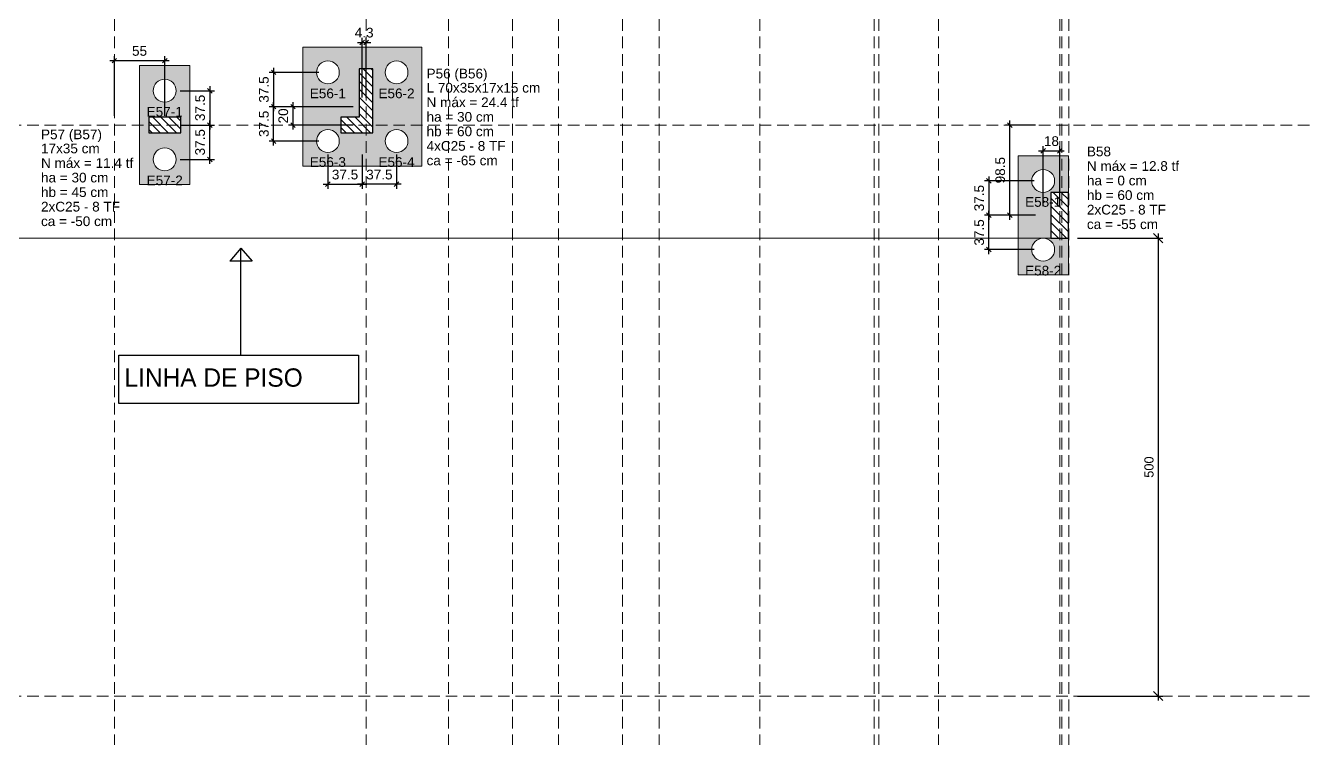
# Model space of a CAD drawing. Header units: millimetres. Extents: x -34 to 951, y -76 to 463.
# Drawn here: x -18.86 to 9.29, y -54.85 to -39.29 of the extents above; entities that cross this region are included whole.
import ezdxf

# ---------------------------------------------------------------- set-up
doc = ezdxf.new("R2010")
doc.units = ezdxf.units.MM
doc.header["$MEASUREMENT"] = 0
doc.linetypes.add('DASHED', pattern=[1.905, 1.27, -0.635])
doc.linetypes.add('NULL', pattern=[0])
for name, color, linetype, lineweight in [('LC-Cotas', 7, 'Continuous', 5), ('LC-Eixos', 7, 'DASHED', 5), ('LC-Estacas dos blocos', 252, 'Continuous', 5), ('LC-Hachuras dos blocos', 43, 'Continuous', 5), ('LC-Hachuras dos pilares', 9, 'Continuous', 5), ('LC-Seção das fundações', 7, 'Continuous', 5), ('LC-Seção dos pilares', 4, 'Continuous', 30), ('LC-Textos', 7, 'Continuous', 20)]:
    doc.layers.add(name, color=color, linetype=linetype, lineweight=lineweight)
doc.layers.add('Textos', color=7, linetype='Continuous')
doc.styles.add('Arial', font='arial.ttf')
doc.dimstyles.new('UM_50.000000', dxfattribs={"dimtxt": 0.18, "dimasz": 0.1, "dimexe": 0.1, "dimexo": 0.2, "dimgap": 0, "dimtad": 1, "dimtih": 1, "dimtoh": 1, "dimdec": 1, "dimlfac": 50, "dimzin": 0, "dimdsep": 46, "dimtxsty": 'Standard', "dimcen": 0.09, "dimdle": 0.1, "dimadec": 1, "dimazin": 2, "dimtfac": 1, "dimtdec": 4, "dimtofl": 0, "dimtmove": 0, "dimatfit": 3, "dimfxl": 1, "dimtolj": 1, "dimarcsym": 0})
pattern_1 = [(135, (-26.0734, -53.92581), (-0.08838835, -0.08838835), [])]

# ---------------------------------------------------------------- blocks, each defined once
blk = doc.blocks.new('_Oblique')
at = {"color": 0, "linetype": 'ByBlock', "lineweight": -2}
blk.add_line((-0.5, -0.5), (0.5, 0.5), dxfattribs=at)
blk = doc.blocks.new('*D35')
at = {"layer": 'Defpoints', "color": 0, "transparency": 16777216}
for p in [(-11.509, -41.055), (-13.021, -41.456), (-11.509, -41.456)]:
    blk.add_point(p, dxfattribs=at)
at = {"layer": 'LC-Cotas', "color": 0, "lineweight": -2, "transparency": 16777216}
for p, q in [((-11.709, -41.055), (-13.121, -41.055)), ((-13.021, -40.955), (-13.021, -41.556)), ((-11.709, -41.456), (-13.121, -41.456))]:
    blk.add_line(p, q, dxfattribs=at)
at = {"layer": 'LC-Cotas', "color": 0, "lineweight": -2, "transparency": 16777216, "xscale": 0.1, "yscale": 0.1, "zscale": 0.1}
for p, rotation in [((-13.021, -41.055), 90), ((-13.021, -41.456), 270)]:
    blk.add_blockref('_Oblique', p, dxfattribs=dict(at, rotation=rotation))
at = {"layer": 'LC-Cotas', "color": 7, "transparency": 16777216, "insert": (-13.233, -41.256), "char_height": 0.2118, "attachment_point": 5, "rotation": 90, "style": 'Arial'}
blk.add_mtext('\\A1;20', dxfattribs=at)
blk = doc.blocks.new('*D36')
at = {"layer": 'Defpoints', "color": 0, "transparency": 16777216}
for p in [(2.64, -41.456), (3.402, -41.456), (3.402, -43.426)]:
    blk.add_point(p, dxfattribs=at)
at = {"layer": 'LC-Cotas', "color": 0, "lineweight": -2, "transparency": 16777216}
for p, q in [((2.64, -43.526), (2.64, -41.356)), ((3.202, -41.456), (2.54, -41.456)), ((3.202, -43.426), (2.54, -43.426))]:
    blk.add_line(p, q, dxfattribs=at)
at = {"layer": 'LC-Cotas', "color": 0, "lineweight": -2, "transparency": 16777216, "xscale": 0.1, "yscale": 0.1, "zscale": 0.1}
for p, rotation in [((2.64, -41.456), 90), ((2.64, -43.426), 270)]:
    blk.add_blockref('_Oblique', p, dxfattribs=dict(at, rotation=rotation))
at = {"layer": 'LC-Cotas', "color": 7, "transparency": 16777216, "insert": (2.428, -42.441), "char_height": 0.2118, "attachment_point": 5, "rotation": 90, "style": 'Arial'}
blk.add_mtext('\\A1;98.5', dxfattribs=at)
blk = doc.blocks.new('*D58')
at = {"layer": 'Defpoints', "color": 0, "transparency": 16777216}
for p in [(-11.423, -39.65), (-11.509, -41.055), (-11.423, -41.055)]:
    blk.add_point(p, dxfattribs=at)
at = {"layer": 'LC-Cotas', "color": 0, "lineweight": -2, "transparency": 16777216}
for p, q in [((-11.609, -39.65), (-11.323, -39.65)), ((-11.509, -40.855), (-11.509, -39.55)), ((-11.423, -40.855), (-11.423, -39.55))]:
    blk.add_line(p, q, dxfattribs=at)
at = {"layer": 'LC-Cotas', "color": 0, "lineweight": -2, "transparency": 16777216, "xscale": 0.1, "yscale": 0.1, "zscale": 0.1, "rotation": 180}
blk.add_blockref('_Oblique', (-11.509, -39.65), dxfattribs=at)
at = {"layer": 'LC-Cotas', "color": 0, "lineweight": -2, "transparency": 16777216, "xscale": 0.1, "yscale": 0.1, "zscale": 0.1}
blk.add_blockref('_Oblique', (-11.423, -39.65), dxfattribs=at)
at = {"layer": 'LC-Cotas', "color": 7, "transparency": 16777216, "insert": (-11.466, -39.438), "char_height": 0.2118, "attachment_point": 5, "rotation": 0.0057, "style": 'Arial'}
blk.add_mtext('\\A1;4.3', dxfattribs=at)
blk = doc.blocks.new('*D59')
at = {"layer": 'Defpoints', "color": 0, "transparency": 16777216}
for p in [(-16.923, -40.05), (-16.923, -41.456), (-15.823, -41.456)]:
    blk.add_point(p, dxfattribs=at)
at = {"layer": 'LC-Cotas', "color": 0, "lineweight": -2, "transparency": 16777216}
for p, q in [((-16.923, -41.256), (-16.923, -39.95)), ((-15.823, -41.256), (-15.823, -39.95)), ((-15.723, -40.05), (-17.023, -40.05))]:
    blk.add_line(p, q, dxfattribs=at)
at = {"layer": 'LC-Cotas', "color": 0, "lineweight": -2, "transparency": 16777216, "xscale": 0.1, "yscale": 0.1, "zscale": 0.1, "rotation": 180}
blk.add_blockref('_Oblique', (-16.923, -40.05), dxfattribs=at)
at = {"layer": 'LC-Cotas', "color": 0, "lineweight": -2, "transparency": 16777216, "xscale": 0.1, "yscale": 0.1, "zscale": 0.1}
blk.add_blockref('_Oblique', (-15.823, -40.05), dxfattribs=at)
at = {"layer": 'LC-Cotas', "color": 7, "transparency": 16777216, "insert": (-16.373, -39.838), "char_height": 0.2118, "attachment_point": 5, "rotation": 0.0057, "style": 'Arial'}
blk.add_mtext('\\A1;55', dxfattribs=at)
blk = doc.blocks.new('*D60')
at = {"layer": 'Defpoints', "color": 0, "transparency": 16777216}
for p in [(3.727, -42.02), (3.367, -43.426), (3.727, -43.426)]:
    blk.add_point(p, dxfattribs=at)
at = {"layer": 'LC-Cotas', "color": 0, "lineweight": -2, "transparency": 16777216}
for p, q in [((3.367, -43.226), (3.367, -41.92)), ((3.727, -43.226), (3.727, -41.92)), ((3.267, -42.02), (3.827, -42.02))]:
    blk.add_line(p, q, dxfattribs=at)
at = {"layer": 'LC-Cotas', "color": 0, "lineweight": -2, "transparency": 16777216, "xscale": 0.1, "yscale": 0.1, "zscale": 0.1, "rotation": 180}
blk.add_blockref('_Oblique', (3.367, -42.02), dxfattribs=at)
at = {"layer": 'LC-Cotas', "color": 0, "lineweight": -2, "transparency": 16777216, "xscale": 0.1, "yscale": 0.1, "zscale": 0.1}
blk.add_blockref('_Oblique', (3.727, -42.02), dxfattribs=at)
at = {"layer": 'LC-Cotas', "color": 7, "transparency": 16777216, "insert": (3.547, -41.808), "char_height": 0.2118, "attachment_point": 5, "rotation": 0.0057, "style": 'Arial'}
blk.add_mtext('\\A1;18', dxfattribs=at)
blk = doc.blocks.new('*D137')
at = {"layer": 'Defpoints', "color": 0, "transparency": 16777216}
for p in [(3.917, -43.926), (3.919, -53.926), (5.878, -53.926)]:
    blk.add_point(p, dxfattribs=at)
at = {"layer": 'LC-Cotas', "color": 0, "lineweight": -2, "transparency": 16777216}
for p, q in [((5.878, -43.826), (5.878, -54.026)), ((4.117, -43.926), (5.978, -43.926)), ((4.119, -53.926), (5.978, -53.926))]:
    blk.add_line(p, q, dxfattribs=at)
at = {"layer": 'LC-Cotas', "color": 0, "lineweight": -2, "transparency": 16777216, "xscale": 0.2, "yscale": 0.2, "zscale": 0.2}
for p, rotation in [((5.878, -43.926), 90), ((5.878, -53.926), 270)]:
    blk.add_blockref('_Oblique', p, dxfattribs=dict(at, rotation=rotation))
at = {"layer": 'LC-Cotas', "transparency": 16777216, "insert": (5.678, -48.926), "char_height": 0.2, "attachment_point": 5, "rotation": 90, "style": 'Arial'}
blk.add_mtext('\\A1;500', dxfattribs=at)
blk = doc.blocks.new('*D160')
at = {"layer": 'Defpoints', "color": 0, "transparency": 16777216}
for p in [(-15.689, -40.706), (-15.689, -41.456), (-14.839, -41.456)]:
    blk.add_point(p, dxfattribs=at)
at = {"layer": 'LC-Cotas', "color": 0, "lineweight": -2, "transparency": 16777216}
for p, q in [((-15.489, -40.706), (-14.739, -40.706)), ((-14.839, -40.606), (-14.839, -41.556)), ((-15.489, -41.456), (-14.739, -41.456))]:
    blk.add_line(p, q, dxfattribs=at)
at = {"layer": 'LC-Cotas', "color": 0, "lineweight": -2, "transparency": 16777216, "xscale": 0.1, "yscale": 0.1, "zscale": 0.1}
for p, rotation in [((-14.839, -40.706), 90), ((-14.839, -41.456), 270)]:
    blk.add_blockref('_Oblique', p, dxfattribs=dict(at, rotation=rotation))
at = {"layer": 'LC-Cotas', "color": 7, "transparency": 16777216, "insert": (-15.05, -41.081), "char_height": 0.2118, "attachment_point": 5, "rotation": 90, "style": 'Arial'}
blk.add_mtext('\\A1;37.5', dxfattribs=at)
blk = doc.blocks.new('*D161')
at = {"layer": 'Defpoints', "color": 0, "transparency": 16777216}
for p in [(-15.689, -41.456), (-14.839, -41.456), (-15.689, -42.206)]:
    blk.add_point(p, dxfattribs=at)
at = {"layer": 'LC-Cotas', "color": 0, "lineweight": -2, "transparency": 16777216}
for p, q in [((-14.839, -42.306), (-14.839, -41.356)), ((-15.489, -41.456), (-14.739, -41.456)), ((-15.489, -42.206), (-14.739, -42.206))]:
    blk.add_line(p, q, dxfattribs=at)
at = {"layer": 'LC-Cotas', "color": 0, "lineweight": -2, "transparency": 16777216, "xscale": 0.1, "yscale": 0.1, "zscale": 0.1}
for p, rotation in [((-14.839, -41.456), 90), ((-14.839, -42.206), 270)]:
    blk.add_blockref('_Oblique', p, dxfattribs=dict(at, rotation=rotation))
at = {"layer": 'LC-Cotas', "color": 7, "transparency": 16777216, "insert": (-15.05, -41.831), "char_height": 0.2118, "attachment_point": 5, "rotation": 90, "style": 'Arial'}
blk.add_mtext('\\A1;37.5', dxfattribs=at)
blk = doc.blocks.new('*D164')
at = {"layer": 'Defpoints', "color": 0, "transparency": 16777216}
for p in [(-13.444, -41.055), (-12.259, -41.055), (-12.259, -41.805)]:
    blk.add_point(p, dxfattribs=at)
at = {"layer": 'LC-Cotas', "color": 0, "lineweight": -2, "transparency": 16777216}
for p, q in [((-12.459, -41.055), (-13.544, -41.055)), ((-13.444, -41.905), (-13.444, -40.955)), ((-12.459, -41.805), (-13.544, -41.805))]:
    blk.add_line(p, q, dxfattribs=at)
at = {"layer": 'LC-Cotas', "color": 0, "lineweight": -2, "transparency": 16777216, "xscale": 0.1, "yscale": 0.1, "zscale": 0.1}
for p, rotation in [((-13.444, -41.055), 90), ((-13.444, -41.805), 270)]:
    blk.add_blockref('_Oblique', p, dxfattribs=dict(at, rotation=rotation))
at = {"layer": 'LC-Cotas', "color": 7, "transparency": 16777216, "insert": (-13.656, -41.43), "char_height": 0.2118, "attachment_point": 5, "rotation": 90, "style": 'Arial'}
blk.add_mtext('\\A1;37.5', dxfattribs=at)
blk = doc.blocks.new('*D165')
at = {"layer": 'Defpoints', "color": 0, "transparency": 16777216}
for p in [(-12.259, -40.305), (-13.444, -41.055), (-12.259, -41.055)]:
    blk.add_point(p, dxfattribs=at)
at = {"layer": 'LC-Cotas', "color": 0, "lineweight": -2, "transparency": 16777216}
for p, q in [((-13.444, -40.205), (-13.444, -41.155)), ((-12.459, -40.305), (-13.544, -40.305)), ((-12.459, -41.055), (-13.544, -41.055))]:
    blk.add_line(p, q, dxfattribs=at)
at = {"layer": 'LC-Cotas', "color": 0, "lineweight": -2, "transparency": 16777216, "xscale": 0.1, "yscale": 0.1, "zscale": 0.1}
for p, rotation in [((-13.444, -40.305), 90), ((-13.444, -41.055), 270)]:
    blk.add_blockref('_Oblique', p, dxfattribs=dict(at, rotation=rotation))
at = {"layer": 'LC-Cotas', "color": 7, "transparency": 16777216, "insert": (-13.656, -40.68), "char_height": 0.2118, "attachment_point": 5, "rotation": 90, "style": 'Arial'}
blk.add_mtext('\\A1;37.5', dxfattribs=at)
blk = doc.blocks.new('*D166')
at = {"layer": 'Defpoints', "color": 0, "transparency": 16777216}
for p in [(-12.259, -41.899), (-11.509, -41.899), (-11.509, -42.749)]:
    blk.add_point(p, dxfattribs=at)
at = {"layer": 'LC-Cotas', "color": 0, "lineweight": -2, "transparency": 16777216}
for p, q in [((-12.259, -42.099), (-12.259, -42.849)), ((-11.509, -42.099), (-11.509, -42.849)), ((-12.359, -42.749), (-11.409, -42.749))]:
    blk.add_line(p, q, dxfattribs=at)
at = {"layer": 'LC-Cotas', "color": 0, "lineweight": -2, "transparency": 16777216, "xscale": 0.1, "yscale": 0.1, "zscale": 0.1, "rotation": 180}
blk.add_blockref('_Oblique', (-12.259, -42.749), dxfattribs=at)
at = {"layer": 'LC-Cotas', "color": 0, "lineweight": -2, "transparency": 16777216, "xscale": 0.1, "yscale": 0.1, "zscale": 0.1}
blk.add_blockref('_Oblique', (-11.509, -42.749), dxfattribs=at)
at = {"layer": 'LC-Cotas', "color": 7, "transparency": 16777216, "insert": (-11.884, -42.538), "char_height": 0.2118, "attachment_point": 5, "rotation": 0.0057, "style": 'Arial'}
blk.add_mtext('\\A1;37.5', dxfattribs=at)
blk = doc.blocks.new('*D167')
at = {"layer": 'Defpoints', "color": 0, "transparency": 16777216}
for p in [(-11.509, -41.899), (-10.759, -41.899), (-11.509, -42.749)]:
    blk.add_point(p, dxfattribs=at)
at = {"layer": 'LC-Cotas', "color": 0, "lineweight": -2, "transparency": 16777216}
for p, q in [((-11.509, -42.099), (-11.509, -42.849)), ((-10.759, -42.099), (-10.759, -42.849)), ((-10.659, -42.749), (-11.609, -42.749))]:
    blk.add_line(p, q, dxfattribs=at)
at = {"layer": 'LC-Cotas', "color": 0, "lineweight": -2, "transparency": 16777216, "xscale": 0.1, "yscale": 0.1, "zscale": 0.1, "rotation": 180}
blk.add_blockref('_Oblique', (-11.509, -42.749), dxfattribs=at)
at = {"layer": 'LC-Cotas', "color": 0, "lineweight": -2, "transparency": 16777216, "xscale": 0.1, "yscale": 0.1, "zscale": 0.1}
blk.add_blockref('_Oblique', (-10.759, -42.749), dxfattribs=at)
at = {"layer": 'LC-Cotas', "color": 7, "transparency": 16777216, "insert": (-11.134, -42.538), "char_height": 0.2118, "attachment_point": 5, "style": 'Arial'}
blk.add_mtext('\\A1;37.5', dxfattribs=at)
blk = doc.blocks.new('*D168')
at = {"layer": 'Defpoints', "color": 0, "transparency": 16777216}
for p in [(2.181, -43.426), (3.367, -43.426), (3.367, -44.176)]:
    blk.add_point(p, dxfattribs=at)
at = {"layer": 'LC-Cotas', "color": 0, "lineweight": -2, "transparency": 16777216}
for p, q in [((2.181, -44.276), (2.181, -43.326)), ((3.167, -43.426), (2.081, -43.426)), ((3.167, -44.176), (2.081, -44.176))]:
    blk.add_line(p, q, dxfattribs=at)
at = {"layer": 'LC-Cotas', "color": 0, "lineweight": -2, "transparency": 16777216, "xscale": 0.1, "yscale": 0.1, "zscale": 0.1}
for p, rotation in [((2.181, -43.426), 90), ((2.181, -44.176), 270)]:
    blk.add_blockref('_Oblique', p, dxfattribs=dict(at, rotation=rotation))
at = {"layer": 'LC-Cotas', "color": 7, "transparency": 16777216, "insert": (1.969, -43.801), "char_height": 0.2118, "attachment_point": 5, "rotation": 90, "style": 'Arial'}
blk.add_mtext('\\A1;37.5', dxfattribs=at)
blk = doc.blocks.new('*D169')
at = {"layer": 'Defpoints', "color": 0, "transparency": 16777216}
for p in [(3.367, -42.676), (2.181, -43.426), (3.367, -43.426)]:
    blk.add_point(p, dxfattribs=at)
at = {"layer": 'LC-Cotas', "color": 0, "lineweight": -2, "transparency": 16777216}
for p, q in [((3.167, -42.676), (2.081, -42.676)), ((2.181, -42.576), (2.181, -43.526)), ((3.167, -43.426), (2.081, -43.426))]:
    blk.add_line(p, q, dxfattribs=at)
at = {"layer": 'LC-Cotas', "color": 0, "lineweight": -2, "transparency": 16777216, "xscale": 0.1, "yscale": 0.1, "zscale": 0.1}
for p, rotation in [((2.181, -42.676), 90), ((2.181, -43.426), 270)]:
    blk.add_blockref('_Oblique', p, dxfattribs=dict(at, rotation=rotation))
at = {"layer": 'LC-Cotas', "color": 7, "transparency": 16777216, "insert": (1.969, -43.051), "char_height": 0.2118, "attachment_point": 5, "rotation": 90, "style": 'Arial'}
blk.add_mtext('\\A1;37.5', dxfattribs=at)

msp = doc.modelspace()

# ---------------------------------------------------------------- hatches: boundary and pattern name
at = {"layer": 'LC-Hachuras dos blocos', "linetype": 'Continuous', "ltscale": 0.2}
h = msp.add_hatch(color=43, dxfattribs=at)
h.paths.add_polyline_path([(-12.809, -42.3555), (-10.209, -42.3555), (-10.209, -39.7555), (-12.809, -39.7555), (-12.809, -42.3555)])
h.paths.add_polyline_path([(-12.1943, -40.5469), (-12.134, -40.522), (-12.0822, -40.4822), (-12.0425, -40.4305), (-12.0175, -40.3702), (-12.009, -40.3055), (-12.0175, -40.2407), (-12.0425, -40.1805), (-12.0822, -40.1287), (-12.134, -40.0889), (-12.1943, -40.064), (-12.259, -40.0555), (-12.3237, -40.064), (-12.384, -40.0889), (-12.4358, -40.1287), (-12.4755, -40.1805), (-12.5005, -40.2407), (-12.509, -40.3055), (-12.5005, -40.3702), (-12.4755, -40.4305), (-12.4358, -40.4822), (-12.384, -40.522), (-12.3237, -40.5469), (-12.259, -40.5555), (-12.1943, -40.5469)], flags=0)
h.paths.add_polyline_path([(-10.6943, -40.5469), (-10.634, -40.522), (-10.5822, -40.4822), (-10.5425, -40.4305), (-10.5175, -40.3702), (-10.509, -40.3055), (-10.5175, -40.2407), (-10.5425, -40.1805), (-10.5822, -40.1287), (-10.634, -40.0889), (-10.6943, -40.064), (-10.759, -40.0555), (-10.8237, -40.064), (-10.884, -40.0889), (-10.9358, -40.1287), (-10.9755, -40.1805), (-11.0005, -40.2407), (-11.009, -40.3055), (-11.0005, -40.3702), (-10.9755, -40.4305), (-10.9358, -40.4822), (-10.884, -40.522), (-10.8237, -40.5469), (-10.759, -40.5555), (-10.6943, -40.5469)], flags=0)
h.paths.add_polyline_path([(-11.2734, -40.2258), (-11.5734, -40.2258), (-11.5734, -41.2858), (-11.9734, -41.2858), (-11.9734, -41.6258), (-11.2734, -41.6258), (-11.2734, -40.2258)], flags=0)
h.paths.add_polyline_path([(-12.1943, -42.0469), (-12.134, -42.022), (-12.0822, -41.9822), (-12.0425, -41.9305), (-12.0175, -41.8702), (-12.009, -41.8055), (-12.0175, -41.7407), (-12.0425, -41.6805), (-12.0822, -41.6287), (-12.134, -41.5889), (-12.1943, -41.564), (-12.259, -41.5555), (-12.3237, -41.564), (-12.384, -41.5889), (-12.4358, -41.6287), (-12.4755, -41.6805), (-12.5005, -41.7407), (-12.509, -41.8055), (-12.5005, -41.8702), (-12.4755, -41.9305), (-12.4358, -41.9822), (-12.384, -42.022), (-12.3237, -42.0469), (-12.259, -42.0555), (-12.1943, -42.0469)], flags=0)
h.paths.add_polyline_path([(-10.6943, -42.0469), (-10.634, -42.022), (-10.5822, -41.9822), (-10.5425, -41.9305), (-10.5175, -41.8702), (-10.509, -41.8055), (-10.5175, -41.7407), (-10.5425, -41.6805), (-10.5822, -41.6287), (-10.634, -41.5889), (-10.6943, -41.564), (-10.759, -41.5555), (-10.8237, -41.564), (-10.884, -41.5889), (-10.9358, -41.6287), (-10.9755, -41.6805), (-11.0005, -41.7407), (-11.009, -41.8055), (-11.0005, -41.8702), (-10.9755, -41.9305), (-10.9358, -41.9822), (-10.884, -42.022), (-10.8237, -42.0469), (-10.759, -42.0555), (-10.6943, -42.0469)], flags=0)
h = msp.add_hatch(color=43, dxfattribs=at)
h.paths.add_polyline_path([(-15.2734, -40.1558), (-16.3734, -40.1558), (-16.3734, -42.7558), (-15.2734, -42.7558), (-15.2734, -40.1558)])
h.paths.add_polyline_path([(-15.7587, -40.9473), (-15.6984, -40.9223), (-15.6466, -40.8826), (-15.6069, -40.8308), (-15.5819, -40.7705), (-15.5734, -40.7058), (-15.5819, -40.6411), (-15.6069, -40.5808), (-15.6466, -40.529), (-15.6984, -40.4893), (-15.7587, -40.4643), (-15.8234, -40.4558), (-15.8881, -40.4643), (-15.9484, -40.4893), (-16.0002, -40.529), (-16.0399, -40.5808), (-16.0649, -40.6411), (-16.0734, -40.7058), (-16.0649, -40.7705), (-16.0399, -40.8308), (-16.0002, -40.8826), (-15.9484, -40.9223), (-15.8881, -40.9473), (-15.8234, -40.9558), (-15.7587, -40.9473)], flags=0)
h.paths.add_polyline_path([(-15.4734, -41.2858), (-16.1734, -41.2858), (-16.1734, -41.6258), (-15.4734, -41.6258), (-15.4734, -41.2858)], flags=0)
h.paths.add_polyline_path([(-15.7587, -42.4473), (-15.6984, -42.4223), (-15.6466, -42.3826), (-15.6069, -42.3308), (-15.5819, -42.2705), (-15.5734, -42.2058), (-15.5819, -42.1411), (-15.6069, -42.0808), (-15.6466, -42.029), (-15.6984, -41.9893), (-15.7587, -41.9643), (-15.8234, -41.9558), (-15.8881, -41.9643), (-15.9484, -41.9893), (-16.0002, -42.029), (-16.0399, -42.0808), (-16.0649, -42.1411), (-16.0734, -42.2058), (-16.0649, -42.2705), (-16.0399, -42.3308), (-16.0002, -42.3826), (-15.9484, -42.4223), (-15.8881, -42.4473), (-15.8234, -42.4558), (-15.7587, -42.4473)], flags=0)
h = msp.add_hatch(color=43, dxfattribs=at)
h.paths.add_polyline_path([(2.8166, -44.7258), (3.9166, -44.7258), (3.9166, -42.1258), (2.8166, -42.1258), (2.8166, -44.7258)])
h.paths.add_polyline_path([(3.4313, -42.9173), (3.4916, -42.8923), (3.5434, -42.8526), (3.5831, -42.8008), (3.6081, -42.7405), (3.6166, -42.6758), (3.6081, -42.6111), (3.5831, -42.5508), (3.5434, -42.499), (3.4916, -42.4593), (3.4313, -42.4343), (3.3666, -42.4258), (3.3019, -42.4343), (3.2416, -42.4593), (3.1898, -42.499), (3.1501, -42.5508), (3.1251, -42.6111), (3.1166, -42.6758), (3.1251, -42.7405), (3.1501, -42.8008), (3.1898, -42.8526), (3.2416, -42.8923), (3.3019, -42.9173), (3.3666, -42.9258), (3.4313, -42.9173)], flags=0)
h.paths.add_polyline_path([(3.9166, -42.9258), (3.5366, -42.9258), (3.5366, -43.9258), (3.9166, -43.9258), (3.9166, -42.9258)], flags=0)
h.paths.add_polyline_path([(3.4313, -44.4173), (3.4916, -44.3923), (3.5434, -44.3526), (3.5831, -44.3008), (3.6081, -44.2405), (3.6166, -44.1758), (3.6081, -44.1111), (3.5831, -44.0508), (3.5434, -43.999), (3.4916, -43.9593), (3.4313, -43.9343), (3.3666, -43.9258), (3.3019, -43.9343), (3.2416, -43.9593), (3.1898, -43.999), (3.1501, -44.0508), (3.1251, -44.1111), (3.1166, -44.1758), (3.1251, -44.2405), (3.1501, -44.3008), (3.1898, -44.3526), (3.2416, -44.3923), (3.3019, -44.4173), (3.3666, -44.4258), (3.4313, -44.4173)], flags=0)
at = {"layer": 'LC-Hachuras dos pilares', "linetype": 'Continuous', "ltscale": 0.2}
h = msp.add_hatch(dxfattribs=at)
h.set_pattern_fill('ANSI31', color=9, angle=90, style=0)
h.set_pattern_definition(pattern_1)
h.paths.add_polyline_path([(-11.2734, -41.6258), (-11.2734, -40.2258), (-11.5734, -40.2258), (-11.5734, -41.2858), (-11.9734, -41.2858), (-11.9734, -41.6258), (-11.2734, -41.6258)])
h = msp.add_hatch(dxfattribs=at)
h.set_pattern_fill('ANSI31', color=9, angle=90, style=0)
h.set_pattern_definition(pattern_1)
h.paths.add_polyline_path([(-16.1734, -41.2858), (-16.1734, -41.6258), (-15.4734, -41.6258), (-15.4734, -41.2858), (-16.1734, -41.2858)])
h = msp.add_hatch(dxfattribs=at)
h.set_pattern_fill('ANSI31', color=9, angle=90, style=0)
h.set_pattern_definition(pattern_1)
h.paths.add_polyline_path([(3.5366, -43.9258), (3.9166, -43.9258), (3.9166, -42.9258), (3.5366, -42.9258), (3.5366, -43.9258)])

# ---------------------------------------------------------------- linework, layer by layer
for p, q in [((-14.1576, -44.1474), (-14.4038, -44.4264)), ((-14.1576, -46.4828), (-14.1576, -44.1474)), ((-14.1576, -44.1474), (-13.9115, -44.4264)), ((-14.1576, -44.4264), (-14.4038, -44.4264)), ((-13.9115, -44.4264), (-14.1576, -44.4264)), ((-16.8268, -46.4828), (-11.593, -46.4828)), ((-16.8268, -47.5338), (-16.8268, -46.4828)), ((-11.593, -46.4828), (-11.593, -47.5338)), ((-11.593, -47.5338), (-16.8268, -47.5338))]:
    msp.add_line(p, q)
at = {"layer": 'LC-Eixos', "ltscale": 0.2}
for p, q in [((-16.9234, 30.1981), (-16.9234, -63.4258)), ((-11.4234, 30.1981), (-11.4234, -63.4258)), ((-9.6234, 30.1981), (-9.6234, -63.4258)), ((-8.2234, 30.1981), (-8.2234, -63.4258)), ((-7.2234, 30.1981), (-7.2234, -63.4258)), ((-5.8234, 30.1981), (-5.8234, -63.4258)), ((-5.0234, 30.1981), (-5.0234, -63.4258)), ((-2.8234, 30.1981), (-2.8234, -63.4258)), ((-0.3234, 30.1981), (-0.3234, -63.4258)), ((-0.2234, 30.1981), (-0.2234, -63.4258)), ((1.0766, 30.1981), (1.0766, -63.4258)), ((3.7266, 30.1981), (3.7266, -63.4258)), ((3.7766, 30.1981), (3.7766, -63.4258)), ((3.9266, 30.1981), (3.9266, -63.4258)), ((-27.9734, -41.4558), (7.7872, -41.4558)), ((7.7872, -41.4558), (9.2872, -41.4558)), ((-27.9734, -53.9258), (7.7872, -53.9258)), ((7.7872, -53.9258), (9.2872, -53.9258))]:
    msp.add_line(p, q, dxfattribs=at)
at = {"layer": 'LC-Estacas dos blocos'}
for centre in [(-12.259, -40.3055), (-10.759, -40.3055), (-15.8234, -40.7058), (-12.259, -41.8055), (-10.759, -41.8055), (-15.8234, -42.2058), (3.3666, -42.6758), (3.3666, -44.1758)]:
    msp.add_circle(centre, 0.25, dxfattribs=at)
at = {"layer": 'LC-Seção das fundações', "color": 1}
msp.add_line((3.9166, -43.9258), (-26.0734, -43.9258), dxfattribs=at)
at = {"layer": 'LC-Seção das fundações'}
for points in [[(-12.809, -42.3555), (-10.209, -42.3555), (-10.209, -39.7555), (-12.809, -39.7555), (-12.809, -42.3555)], [(-15.2734, -40.1558), (-16.3734, -40.1558), (-16.3734, -42.7558), (-15.2734, -42.7558), (-15.2734, -40.1558)], [(2.8166, -44.7258), (3.9166, -44.7258), (3.9166, -42.1258), (2.8166, -42.1258), (2.8166, -44.7258)]]:
    msp.add_lwpolyline(points, close=True, dxfattribs=at)
at = {"layer": 'LC-Seção dos pilares'}
for points in [[(-11.2734, -41.6258), (-11.2734, -40.2258), (-11.5734, -40.2258), (-11.5734, -41.2858), (-11.9734, -41.2858), (-11.9734, -41.6258), (-11.2734, -41.6258)], [(-16.1734, -41.2858), (-16.1734, -41.6258), (-15.4734, -41.6258), (-15.4734, -41.2858), (-16.1734, -41.2858)], [(3.5366, -43.9258), (3.9166, -43.9258), (3.9166, -42.9258), (3.5366, -42.9258), (3.5366, -43.9258)]]:
    msp.add_lwpolyline(points, close=True, dxfattribs=at)

# ---------------------------------------------------------------- texts
at = {"layer": 'LC-Textos', "linetype": 'NULL', "ltscale": 0.2, "char_height": 0.2118, "line_spacing_factor": 0.798, "style": 'Arial'}
for s, insert, width, attachment_point in [('P56 (B56)', (-10.1034, -40.501), 2.663966, 7), ('E56-1', (-12.2594, -40.8729), 1.578814, 8), ('E56-2', (-10.7594, -40.8729), 1.578814, 8), ('L 70x35x17x15 cm', (-10.1034, -40.7491), 4.966968, 7), ('E57-1', (-15.8234, -41.2739), 1.578814, 8), ('N máx = 24.4 tf', (-10.1034, -41.0671), 4.028397, 7), ('ha = 30 cm', (-10.1034, -41.3851), 2.943568, 7), ('P57 (B57)', (-18.5257, -41.8287), 2.663966, 7), ('hb = 60 cm', (-10.1034, -41.7021), 2.943568, 7), ('17x35 cm', (-18.5257, -42.0758), 2.565492, 7), ('4xC25 - 8 TF', (-10.1034, -42.0201), 3.452727, 7), ('B58', (4.3216, -42.1414), 1.052866, 7), ('N máx = 11.4 tf', (-18.5257, -42.3938), 4.028397, 7), ('E56-3', (-12.2594, -42.3729), 1.578814, 8), ('E56-4', (-10.7594, -42.3729), 1.578814, 8), ('ca = -65 cm', (-10.1034, -42.3381), 3.107584, 7), ('ha = 30 cm', (-18.5257, -42.7118), 2.943568, 7), ('N máx = 12.8 tf', (4.3216, -42.4594), 4.028397, 7), ('E57-2', (-15.8234, -42.7739), 1.578814, 8), ('ha = 0 cm', (4.3216, -42.7764), 2.614568, 7), ('hb = 45 cm', (-18.5257, -43.0298), 2.943568, 7), ('E58-1', (3.3666, -43.2439), 1.578814, 8), ('hb = 60 cm', (4.3216, -43.0944), 2.943568, 7), ('2xC25 - 8 TF', (-18.5257, -43.3468), 3.452727, 7), ('2xC25 - 8 TF', (4.3216, -43.4124), 3.452727, 7), ('ca = -50 cm', (-18.5257, -43.6648), 3.107584, 7), ('ca = -55 cm', (4.3216, -43.7304), 3.107584, 7), ('E58-2', (3.3666, -44.7439), 1.578814, 8)]:
    msp.add_mtext(s, dxfattribs=dict(at, insert=insert, width=width, attachment_point=attachment_point))
at = {"layer": 'Textos', "insert": (-16.7023, -46.7702), "char_height": 0.4, "width": 5.894, "attachment_point": 1}
msp.add_mtext('LINHA DE PISO', dxfattribs=at)

# ---------------------------------------------------------------- dimensions: what is measured, and where the dimension line sits
at = {"layer": 'LC-Cotas'}
for base, p1, p2, picture, middle in [((-11.4234, -39.6496), (-11.509, -41.0555), (-11.4234, -41.0555), '*D58', (-11.4662, -39.4378)), ((-16.9234, -40.0499), (-15.8234, -41.4558), (-16.9234, -41.4558), '*D59', (-16.3734, -39.8381)), ((-11.509, -42.7494), (-12.259, -41.8994), (-11.509, -41.8994), '*D166', (-11.884, -42.5376)), ((3.7266, -42.0199), (3.3666, -43.4258), (3.7266, -43.4258), '*D60', (3.5466, -41.8081))]:
    dim = msp.add_linear_dim(base=base, p1=p1, p2=p2, dimstyle='UM_50.000000', override={"dimtxt": 0.2118, "dimasz": 0.1, "dimexe": 0.1, "dimexo": 0.2, "dimtad": 1, "dimtih": 0, "dimtoh": 0, "dimdec": 1, "dimlfac": 50, "dimzin": 8, "dimtxsty": 'Arial', "dimblk": 'Oblique', "dimblk1": 'Oblique', "dimblk2": 'Oblique', "dimsah": 1, "dimdle": 0.1, "dimse1": 0, "dimse2": 0, "dimclrt": 7, "dimadec": 1, "dimazin": 3, "dimtmove": 2, "dimldrblk": 'Oblique'}, dxfattribs=at)
    dim.commit()
    dim.dimension.update_dxf_attribs({"geometry": picture, "text_midpoint": middle, "dimtype": 160, "text_rotation": 0.00573})
for base, p1, p2, angle, override, picture, middle, dimtype in [((-13.4444, -41.0555), (-12.259, -40.3055), (-12.259, -41.0555), 270, {"dimtxt": 0.2118, "dimasz": 0.1, "dimexe": 0.1, "dimexo": 0.2, "dimtad": 1, "dimtih": 0, "dimtoh": 0, "dimdec": 1, "dimlfac": 50, "dimzin": 8, "dimtxsty": 'Arial', "dimblk": 'Oblique', "dimblk1": 'Oblique', "dimblk2": 'Oblique', "dimsah": 1, "dimdle": 0.1, "dimse1": 0, "dimse2": 0, "dimclrt": 7, "dimadec": 1, "dimazin": 3, "dimtmove": 2, "dimldrblk": 'Oblique'}, '*D165', (-13.6562, -40.6805), 161), ((-14.8386, -41.4558), (-15.6886, -40.7058), (-15.6886, -41.4558), 270, {"dimtxt": 0.2118, "dimasz": 0.1, "dimexe": 0.1, "dimexo": 0.2, "dimtad": 1, "dimtih": 0, "dimtoh": 0, "dimdec": 1, "dimlfac": 50, "dimzin": 8, "dimtxsty": 'Arial', "dimblk": 'Oblique', "dimblk1": 'Oblique', "dimblk2": 'Oblique', "dimsah": 1, "dimdle": 0.1, "dimse1": 0, "dimse2": 0, "dimclrt": 7, "dimadec": 1, "dimazin": 3, "dimtmove": 2, "dimldrblk": 'Oblique'}, '*D160', (-15.0504, -41.0808), 161), ((-13.4444, -41.0555), (-12.259, -41.8055), (-12.259, -41.0555), 90, {"dimtxt": 0.2118, "dimasz": 0.1, "dimexe": 0.1, "dimexo": 0.2, "dimtad": 1, "dimtih": 0, "dimtoh": 0, "dimdec": 1, "dimlfac": 50, "dimzin": 8, "dimtxsty": 'Arial', "dimblk": 'Oblique', "dimblk1": 'Oblique', "dimblk2": 'Oblique', "dimsah": 1, "dimdle": 0.1, "dimse1": 0, "dimse2": 0, "dimclrt": 7, "dimadec": 1, "dimazin": 3, "dimtmove": 2, "dimldrblk": 'Oblique'}, '*D164', (-13.6562, -41.4305), 160), ((-13.0208, -41.4558), (-11.509, -41.0555), (-11.509, -41.4558), 90, {"dimtxt": 0.2118, "dimasz": 0.1, "dimexe": 0.1, "dimexo": 0.2, "dimtad": 1, "dimtih": 0, "dimtoh": 0, "dimdec": 1, "dimlfac": 50, "dimzin": 8, "dimtxsty": 'Arial', "dimblk": 'Oblique', "dimblk1": 'Oblique', "dimblk2": 'Oblique', "dimsah": 1, "dimdle": 0.1, "dimse1": 0, "dimse2": 0, "dimclrt": 7, "dimadec": 1, "dimazin": 3, "dimtmove": 2, "dimldrblk": 'Oblique'}, '*D35', (-13.2326, -41.2556), 160), ((-14.8386, -41.4558), (-15.6886, -42.2058), (-15.6886, -41.4558), 90, {"dimtxt": 0.2118, "dimasz": 0.1, "dimexe": 0.1, "dimexo": 0.2, "dimtad": 1, "dimtih": 0, "dimtoh": 0, "dimdec": 1, "dimlfac": 50, "dimzin": 8, "dimtxsty": 'Arial', "dimblk": 'Oblique', "dimblk1": 'Oblique', "dimblk2": 'Oblique', "dimsah": 1, "dimdle": 0.1, "dimse1": 0, "dimse2": 0, "dimclrt": 7, "dimadec": 1, "dimazin": 3, "dimtmove": 2, "dimldrblk": 'Oblique'}, '*D161', (-15.0504, -41.8308), 160), ((2.6399, -41.4558), (3.4017, -43.4258), (3.4017, -41.4558), 90, {"dimtxt": 0.2118, "dimasz": 0.1, "dimexe": 0.1, "dimexo": 0.2, "dimtad": 1, "dimtih": 0, "dimtoh": 0, "dimdec": 1, "dimlfac": 50, "dimzin": 8, "dimtxsty": 'Arial', "dimblk": 'Oblique', "dimblk1": 'Oblique', "dimblk2": 'Oblique', "dimsah": 1, "dimdle": 0.1, "dimse1": 0, "dimse2": 0, "dimclrt": 7, "dimadec": 1, "dimazin": 3, "dimtmove": 2, "dimldrblk": 'Oblique'}, '*D36', (2.4281, -42.4408), 160), ((2.1812, -43.4258), (3.3666, -42.6758), (3.3666, -43.4258), 270, {"dimtxt": 0.2118, "dimasz": 0.1, "dimexe": 0.1, "dimexo": 0.2, "dimtad": 1, "dimtih": 0, "dimtoh": 0, "dimdec": 1, "dimlfac": 50, "dimzin": 8, "dimtxsty": 'Arial', "dimblk": 'Oblique', "dimblk1": 'Oblique', "dimblk2": 'Oblique', "dimsah": 1, "dimdle": 0.1, "dimse1": 0, "dimse2": 0, "dimclrt": 7, "dimadec": 1, "dimazin": 3, "dimtmove": 2, "dimldrblk": 'Oblique'}, '*D169', (1.9694, -43.0508), 161), ((2.1812, -43.4258), (3.3666, -44.1758), (3.3666, -43.4258), 90, {"dimtxt": 0.2118, "dimasz": 0.1, "dimexe": 0.1, "dimexo": 0.2, "dimtad": 1, "dimtih": 0, "dimtoh": 0, "dimdec": 1, "dimlfac": 50, "dimzin": 8, "dimtxsty": 'Arial', "dimblk": 'Oblique', "dimblk1": 'Oblique', "dimblk2": 'Oblique', "dimsah": 1, "dimdle": 0.1, "dimse1": 0, "dimse2": 0, "dimclrt": 7, "dimadec": 1, "dimazin": 3, "dimtmove": 2, "dimldrblk": 'Oblique'}, '*D168', (1.9694, -43.8008), 160), ((5.8784, -53.9258), (3.9166, -43.9258), (3.9193, -53.9258), 90, {"dimtxt": 0.2, "dimasz": 0.2, "dimexe": 0.1, "dimexo": 0.2, "dimtad": 1, "dimtih": 0, "dimtoh": 0, "dimdec": 1, "dimlfac": 50, "dimzin": 8, "dimtxsty": 'Arial', "dimblk": 'Oblique', "dimblk1": 'Oblique', "dimblk2": 'Oblique', "dimsah": 1, "dimdle": 0.1, "dimse1": 0, "dimse2": 0, "dimclrt": 256, "dimadec": 1, "dimazin": 3, "dimtmove": 2, "dimldrblk": 'Oblique'}, '*D137', (5.6784, -48.9258), 160)]:
    dim = msp.add_linear_dim(base=base, p1=p1, p2=p2, angle=angle, dimstyle='UM_50.000000', override=override, dxfattribs=at)
    dim.commit()
    dim.dimension.update_dxf_attribs({"geometry": picture, "text_midpoint": middle, "dimtype": dimtype, "text_rotation": 90})
dim = msp.add_linear_dim(base=(-11.509, -42.7494), p1=(-10.759, -41.8994), p2=(-11.509, -41.8994), angle=180, dimstyle='UM_50.000000', override={"dimtxt": 0.2118, "dimasz": 0.1, "dimexe": 0.1, "dimexo": 0.2, "dimtad": 1, "dimtih": 0, "dimtoh": 0, "dimdec": 1, "dimlfac": 50, "dimzin": 8, "dimtxsty": 'Arial', "dimblk": 'Oblique', "dimblk1": 'Oblique', "dimblk2": 'Oblique', "dimsah": 1, "dimdle": 0.1, "dimse1": 0, "dimse2": 0, "dimclrt": 7, "dimadec": 1, "dimazin": 3, "dimtmove": 2, "dimldrblk": 'Oblique'}, dxfattribs=at)
dim.commit()
dim.dimension.update_dxf_attribs({"geometry": '*D167', "text_midpoint": (-11.134, -42.5376), "dimtype": 161})

doc.saveas('drawing.dxf')
